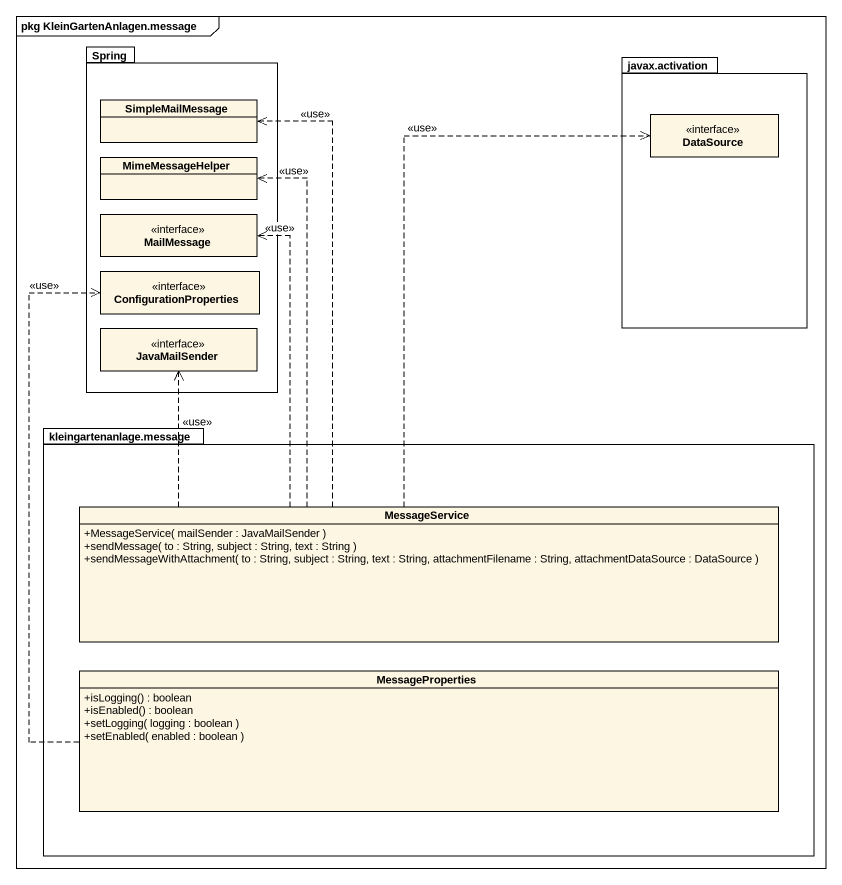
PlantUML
@startuml
mainframe pkg KleinGartenAnlagen.message
hide circle
hide empty members
skinparam classAttributeIconSize 0
package Spring {
  class SimpleMailMessage
  class MimeMessageHelper
  interface MailMessage
  interface ConfigurationProperties
  interface JavaMailSender
}
package "javax.activation" as javax_activation {
  interface DataSource
}
package "kleingartenanlage.message" as kleingartenanlage_message {
  class MessageService {
    +MessageService( mailSender : JavaMailSender )
    +sendMessage( to : String, subject : String, text : String )
    +sendMessageWithAttachment( to : String, subject : String, text : String, attachmentFilename : String, attachmentDataSource : DataSource )
  }
  class MessageProperties {
    +isLogging() : boolean
    +isEnabled() : boolean
    +setLogging( logging : boolean )
    +setEnabled( enabled : boolean )
  }
}
MessageService .up.> SimpleMailMessage : <<use>>
MessageService .up.> DataSource : <<use>>
MessageService .up.> MimeMessageHelper : <<use>>
MessageService .up.> MailMessage : <<use>>
MessageService .up.> JavaMailSender : <<use>>
MessageProperties .up.> ConfigurationProperties : <<use>>
@enduml
